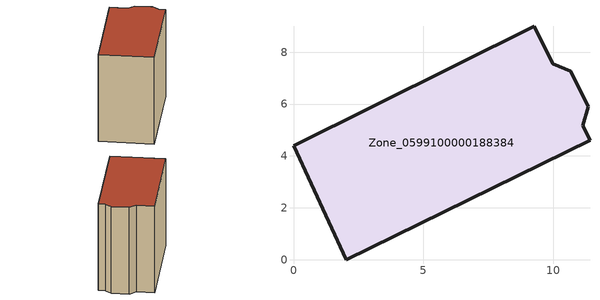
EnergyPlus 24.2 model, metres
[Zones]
Zone_0599100000188384
 floor ground (C_G): 2.03,0 0,4.4 9.28,9 9.98,7.56 10.68,7.27 11.35,5.9 11.15,5.17 11.42,4.61 z0.3
 wall outside (C_F): 11.15,5.17 11.35,5.9 10.68,7.27 9.98,7.56 9.28,9 0,4.4 2.03,0 11.42,4.61 11.15,5.17 z0.3:8.45
 roof outside (C_R): 2.03,0 11.42,4.61 11.15,5.17 11.35,5.9 10.68,7.27 9.98,7.56 9.28,9 0,4.4 z8.45
[BUILDING]
Pand.0599100000188384: North Axis=0; Terrain=City; Loads Convergence Tolerance Value=0.04; Temperature Convergence Tolerance Value=0.4; Solar Distribution=FullExterior; Maximum Number of Warmup Days=25; Minimum Number of Warmup Days=1
[Site:Location]
Rotterdam.The.Hague.AP_ZH_NLD Design_Conditions: Latitude=51.96; Longitude=4.45; Time Zone=1; Elevation=-4.5
[SITE:GROUNDTEMPERATURE:BUILDINGSURFACE]
18, 18, 18, 18, 18, 18, 18, 18, 18, 18, 18, 18
[MATERIAL] Thermal Absorptance=0.9; Solar Absorptance=0.7; Visible Absorptance=0.7
Name | Roughness | Thickness | Conductivity | Density | Specific Heat
G.TI.1946 | MediumSmooth | 0.15 | 1 | 540 | 1210
F.TI.1946 | Rough | 0.3 | 0.857143 | 1920 | 840
R.TI.1946 | MediumRough | 0.2 | 0.1 | 1500 | 1000
[CONSTRUCTION]
C_G: G.TI.1946
C_F: F.TI.1946
C_R: R.TI.1946
[ZONE]
Zone_0599100000188384: Type=1; Multiplier=1; Ceiling Height=Autocalculate; Volume=Autocalculate; Floor Area=autocalculate; Part of Total Floor Area=Yes
[ZONEINFILTRATION:DESIGNFLOWRATE]
Infil_Zone_0599100000188384: Zone or ZoneList or Space or SpaceList=Zone_0599100000188384; Schedule=AlwaysOn; Design Flow Rate Calculation Method=Flow/Area; Flow Rate per Floor Area=0.003; Constant Term Coefficient=1; Temperature Term Coefficient=0; Velocity Term Coefficient=0; Velocity Squared Term Coefficient=0
[HVACTEMPLATE:ZONE:IDEALLOADSAIRSYSTEM]
Zone_0599100000188384: Maximum Heating Supply Air Temperature=50; Minimum Cooling Supply Air Temperature=13; Maximum Heating Supply Air Humidity Ratio=0.0156; Minimum Cooling Supply Air Humidity Ratio=0.0077; Heating Limit=NoLimit; Cooling Limit=NoLimit; Dehumidification Control Type=ConstantSensibleHeatRatio; Cooling Sensible Heat Ratio=0.7; Dehumidification Setpoint=60; Humidification Control Type=None; Humidification Setpoint=30; Outdoor Air Method=None; Outdoor Air Flow Rate per Person=0.00944; Outdoor Air Flow Rate per Zone Floor Area=0; Outdoor Air Flow Rate per Zone=0; Demand Controlled Ventilation Type=None; Outdoor Air Economizer Type=NoEconomizer; Heat Recovery Type=None; Sensible Heat Recovery Effectiveness=0.7; Latent Heat Recovery Effectiveness=0.65
[ZONECONTROL:THERMOSTAT]
ThermostatControl_Zone_0599100000188384: Zone or ZoneList=Zone_0599100000188384; Control Type Schedule=DualSetpointControlType; Control 1=Thermostat_Zone_0599100000188384; Temperature Difference Between Cutout And Setpoint=0
[THERMOSTATSETPOINT:DUALSETPOINT]
Thermostat_Zone_0599100000188384: Heating Setpoint Temperature Schedule=HeatingSetpoint_Zone_0599100000188384; Cooling Setpoint Temperature Schedule=CoolingSetpoint_Zone_0599100000188384
[SCHEDULE:COMPACT]
HeatingSetpoint_Zone_0599100000188384: Through: 12/31, For: AllDays, Until: 24:00, 21
CoolingSetpoint_Zone_0599100000188384: Through: 12/31, For: AllDays, Until: 24:00, 24
DualSetpointControlType: Through: 12/31, For: AllDays, Until: 24:00, 4
AlwaysOn: Through: 12/31, For: AllDays, Until: 24:00, 1
